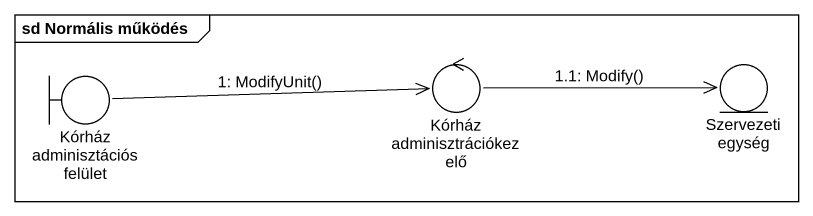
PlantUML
@startuml
mainframe sd Normális működés
boundary "Kórház adminisztációs felület" as Kórház_adminisztációs
control "Kórház adminisztrációkezelő" as Kórház_adminisztrációkezelő
entity "Szervezeti egység" as Szervezeti_egység
Kórház_adminisztációs -right-> Kórház_adminisztrációkezelő : 1: ModifyUnit()
Kórház_adminisztrációkezelő -right-> Szervezeti_egység : 1.1: Modify()
@enduml
